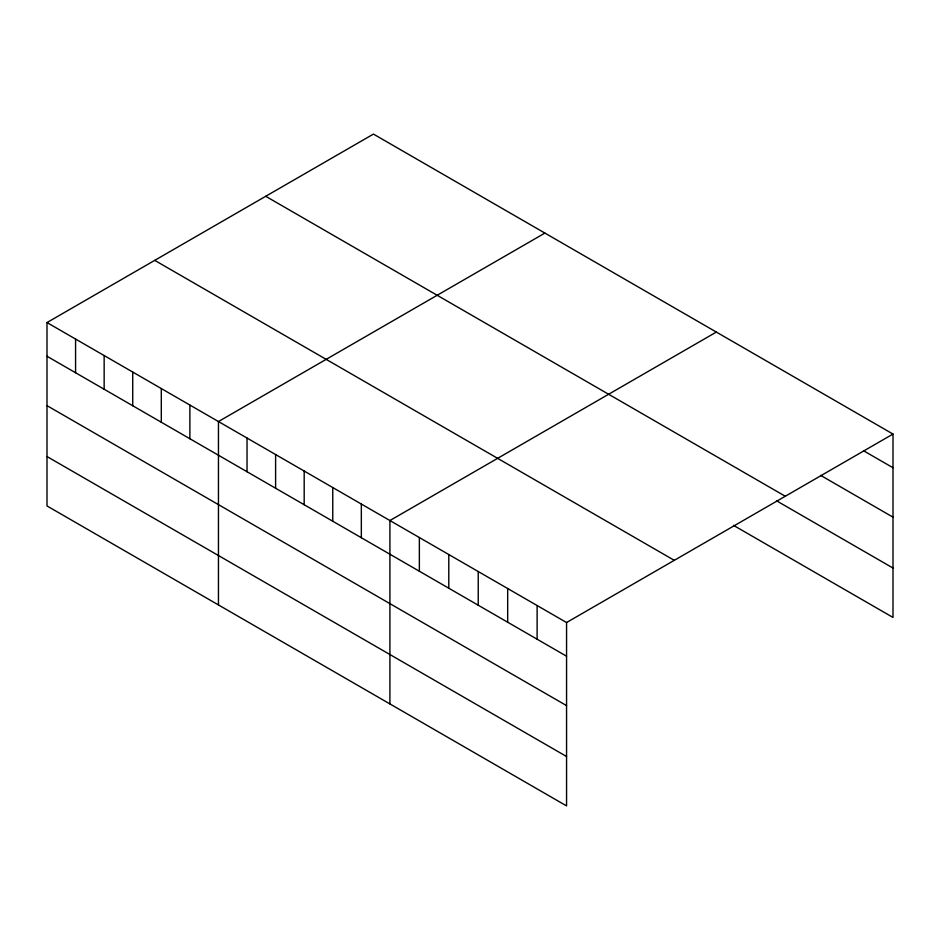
<?xml version="1.0" encoding="UTF-8"?>
<svg xmlns="http://www.w3.org/2000/svg" width="940" height="940" viewBox="0 0 940 940"><rect width="100%" height="100%" fill="white"/><g stroke="black" fill="none" stroke-linecap="round" stroke-linejoin="round"><path stroke-width="1.41" d="M47 322.561L566.562 622.527L566.562 805.909L47 505.943L47 322.561L373.439 134.091L893 434.057L893 617.439L733.517 525.366M544.894 233.085L218.456 421.543L218.456 604.925M716.351 332.067L389.912 520.537L389.912 703.919M566.562 622.527L893 434.057M863.555 450.754L893 467.744M820.62 475.358L893 517.153M265.714 196.284L785.276 496.25M776.464 500.762L893 568.042M154.724 260.368L674.286 560.334M47 356.248L566.562 656.214M47 405.645L566.562 705.611M47 456.546L566.562 756.512M537.116 605.525L537.116 639.212M507.682 588.534L507.682 622.221M478.237 571.532L478.237 605.219M448.791 554.529L448.791 588.217M419.358 537.539L419.358 571.226M361.336 504.04L361.336 537.727M332.76 487.543L332.76 521.23M304.184 471.046L304.184 504.733M275.608 454.549L275.608 488.236M247.032 438.052L247.032 471.739M189.88 405.046L189.88 438.733M161.304 388.549L161.304 422.236M132.728 372.052L132.728 405.739M104.152 355.555L104.152 389.242M75.576 339.058L75.576 372.745"/></g></svg>
